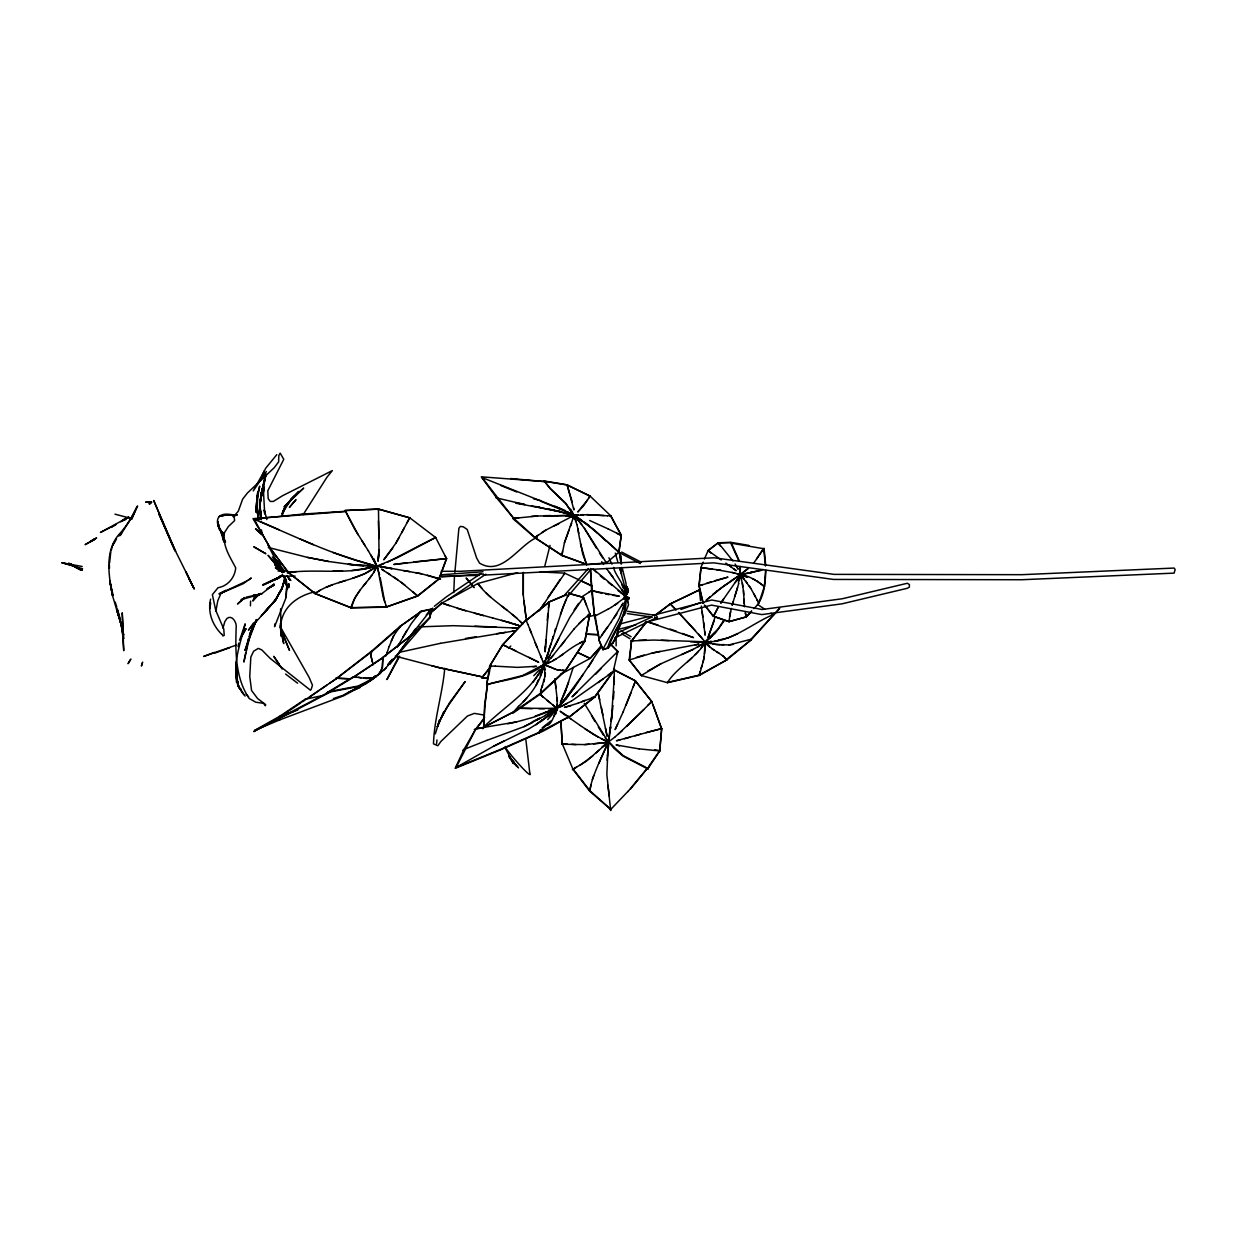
<?xml version="1.0" encoding="UTF-8"?>
<svg xmlns="http://www.w3.org/2000/svg" width="1237" height="1237" viewBox="0 0 1237 1237"><rect width="100%" height="100%" fill="white"/><g stroke="black" fill="none" stroke-linecap="round" stroke-linejoin="round"><path stroke-width="1.5" d="M378.986 549.877L378.027 561.304L379.001 549.877L378.491 509.041L345.077 510.51L354.555 528.879L365.302 546.012M705.987 642.173L705.214 641.477L718.094 629.03L724.062 619.892M704.348 604.986L713.409 616.335L728.964 621.639L730.557 611.758M751.725 611.078L746.313 616.892L729.088 621.67L729.026 620.526M612.995 705.616L611.233 721.14L614.325 676.701M614.279 683.984L614.232 669.758L635.493 680.907L651.713 701.534L661.609 728.732L653.059 705.059M667.547 682.685L699.307 675.433L703.683 659.615L705.879 642.374L716.393 644.57L729.072 644.956L750.921 639.282C789.747 597.842 788.835 597.796 751.338 639.653L750.921 639.282M699.353 675.417L699.833 671.505M740.221 572.839L740.02 566.67M625.118 601.878C625.891 619.242 611.758 631.999 607.707 647.879L613.196 642.792M670.469 603.811L699.353 589.941L700.513 600.625M726.753 660.156C722.717 653.584 710.687 649.982 705.662 642.544M258.811 519.679C255.843 508.747 256.94 497.027 259.693 486.172L256.739 500.32L258.177 519.648L256.739 500.32L257.837 491.414L255.719 512.133L256.585 502.006M699.307 591.162L699.353 589.941L670.361 603.872L676.144 609.965L670.268 603.95L655.486 614.897M250.415 605.836L250.601 601.074M280.598 608.836L281.278 636.344L280.227 625.412M274.815 623.943L274.583 626.649L286.149 597.378L286.829 586.353L284.031 576.349M627.762 599.404L627.731 597.456M584.22 703.265L608.248 741.813L606.857 774.532L610.691 810.591L610.568 809.276L589.833 790.613C591.116 778.784 601.522 756.828 608.264 742.648M732.165 572.422L740.128 574.633L740.36 566.5M629.138 598.801L627.53 600.161L629.092 598.151L625.597 596.389L628.566 604.707L624.407 615.176M557.083 697.962L557.176 707.981L573.829 688.592L601.63 646.302M613.598 567.427C615.237 576.705 629.849 589.322 623.463 598.754M484.61 705.631L483.667 727.82L484.873 706.018M557.392 704.023C557.083 714.46 542.285 718.218 536.069 724.727M523.282 572.484L523.266 595.09L526.39 620.479M545.455 646.131L545.13 651.621L549.135 601.955L566.407 594.487M625.257 604.924L625.303 596.791M236.839 677.01L235.741 669.805L236.731 676.531M523.328 572.484L523.297 595.09M545.13 651.621L545.842 639.854M607.135 760.245L607.583 755.034M286.103 597.425C285.608 591.456 289.195 580.617 283.675 576.365M613.459 698.766L613.939 691.297M607.475 755.405L608.991 742.03L614.124 748.431L623.061 756.085L648.064 769.074L648.946 766.136L659.769 750.673M764.42 586.493L765.548 570.551M765.904 570.412C765.115 583.555 764.373 599.357 753.766 608.666M378.429 510.433L378.537 509.056L409.694 517.762L435.64 537.492L446.572 558.707M622.35 568.417L626.061 583.617L625.597 596.389M661.718 728.547L659.738 750.936L661.625 728.84M740.113 574.726L740.128 572.746L740.143 574.556L736.927 573.581M547.249 620.34L547.79 614.062M626.463 589.848L625.52 596.079M740.685 574.942L763.229 569.515M378.491 558.428L378.816 554.717M541.157 689.334L540.785 693.88L540.615 691.189L545.13 675.928L544.079 664.949L548.424 660.573M545.115 675.943L545.393 672.851M606.053 540.476L618.902 552.212L621.206 535.389L610.707 515.798L621.268 535.204L618.887 552.228L593.141 528.972L574.169 515.535L586.833 514.685L607.413 515.783M210.599 599.125C207.507 612.145 212.238 624.592 221.438 634.086M454.458 576.303L453.763 592.616M454.86 572.484L458.896 528.276L460.442 526.374L463.334 526.823L467.215 529.467L476.662 558.073L479.523 563.098C502.207 577.014 519.231 544.419 537.229 537.368M614.155 670.052L614.341 668.629L614.155 670.052L635.524 680.922L623.232 711.723M703.25 603.177L699.137 585.735L701.023 567.52L698.936 585.75L703.018 603.3L703.729 602.605L703.018 603.3M704.471 653.863L704.966 642.591L693.292 649.363L661.115 663.681L641.323 675.495L629.169 660.094L631.535 640.998M109.583 562.99L110.789 551.888M608.388 741.705L612.238 713.177M548.408 607.846L549.166 601.955L566.546 594.796M436.568 743.669L437.001 739.958M489.744 666.588C491.043 670.933 485.275 683.783 487.502 684.958L484.842 705.956M266.032 474.018L264.27 482.6L265.924 474.297C263.017 488.986 257.281 503.83 261.316 518.952M543.692 664.455C528.23 678.278 506.35 679.113 487.316 684.587L484.595 705.569M610.691 726.676L608.743 741.752L615.377 736.711M608.697 741.179L609.346 735.953M261.517 492.295L259.94 505.098L261.239 518.226M562.448 551.47L561.954 555.552L586.601 564.412L562.108 555.351L534.817 537.631L561.923 555.537L564.412 542.888L573.535 516.989L573.164 518.659M617.51 631.581L616.985 635.246L612.671 642.73M622.366 619.474L617.325 633.174L617.572 636.034L618.639 627.917M264.764 476.353C262.553 490.702 257.373 505.052 261.363 519.679M262.723 495.836L264.161 486.729L263.203 493.872L263.357 489.512L264.718 513.958L264.254 509.891L266.821 519.525M704.116 656.785L703.033 662.429M215.887 611.248L217.774 600.795L220.897 593.513L225.845 590.358L219.305 593.621M659.738 750.952L639.05 748.864M256.739 500.32L257.605 495.604L257.203 512.164L258.873 519.246M589.771 613.861L584.838 641.354L589.771 613.784L578.777 623.695M248.421 638.725L246.364 649.363M238.076 646.58L238.741 643.147M729.521 616.768L731.361 608.434M608.697 647.338C613.011 631.473 628.721 615.717 625.535 596.914M245.653 652.981L243.859 662.058L251.126 630.545L249.348 636.56L256.585 619.536M608.975 742.154L614.433 747.844M625.582 596.265L628.381 590.807L626.556 586.307M628.118 592.121L628.381 590.822M274.382 557.686L283.876 570.211L282.593 572.468L274.197 562.247L282.716 572.252M540.275 676.036L544.094 664.918L545.1 669.897M738.613 583.725C736.525 564.892 761.281 584.204 764.404 586.539L758.869 602.991L750.828 588.441L741.767 576.102L744.164 578.947M590.219 788.928L591.085 784.722M739.339 580.818L740.19 574.896M543.399 667.377L543.677 664.671M589.616 791.123L610.645 809.276M560.856 721.14L562.232 744.241L584.823 744.597L608.032 742.324L586.199 761.312L572.406 769.615L576.566 767.11M562.232 744.241L560.918 720.738M621.02 562.866L619.397 553.341M620.046 556.604L620.835 555.66L621.453 563.917M557.671 708.028L571.355 701.116M617.217 654.017L617.804 651.528L612.006 645.59M555.939 713.811L556.975 708.615L557.377 709.961C556.866 704.471 552.707 726.351 546.507 725.253C522.571 745.262 564.505 717.924 569.035 717.182M430.801 609.269L432.13 608.944C434.914 604.908 428.713 616.15 430.043 617.68L412.385 634.844L429.857 617.449M543.352 667.269C539.92 682.778 529.977 695.828 518.504 706.404M111.268 550.31L112.072 547.079M544.837 565.958L550.017 545.393M282.562 575.004L274.181 580.23L262.971 584.977L282.593 575.483L275.696 579.504L282.562 575.143L277.49 578.823M647.755 705.384L651.713 701.534L635.493 681.262M385.867 605.589L386.593 607.166L351.184 607.831C354.509 591.719 370.389 581.065 376.96 566.546M539.27 732.892L540.461 729.675M351.184 607.831L354.864 598.136L360.23 589.941M714.043 621.129L708.028 637.565L715.156 616.923M604.383 745.184L602.233 746.901M607.259 744.365L601.12 758.281M556.341 710.069L554.161 716.115M543.708 682.221L544.543 679.206M661.609 728.732L645.853 732.629M222.969 628.195L224.825 621.608L226.959 618.423C231.922 614.712 235.942 621.515 236.236 625.86C235.339 650.322 234.937 677.474 249.194 698.488L255.781 702.214L263.589 703.312L265.367 705.755L265.646 704.611L257.605 698.549L251.559 690.493L249.75 676.484L250.833 657.033L253.631 651.234L258.27 648.389L261.765 649.873L270.13 658.362L310.441 690.231L311.198 689.303L312.482 685.205L309.111 677.35L280.505 627.097C281.402 607.924 296.648 596.002 314.662 591.889M264.13 483.342C260.064 494.553 259.151 506.675 261.239 518.396M732.242 605.109L733.185 601.785M732.18 605.079L738.675 583.74M283.18 576.365L285.005 577.741L282.051 588.101L275.403 600.1L261.595 615.547L275.635 599.775L282.113 587.884M623.17 608.666L624.237 604.939L619.273 618.407L602.79 649.58L608.403 648.064M601.275 757.724L599.064 763.043M142.58 662.12L141.405 666.032L142.518 662.676M737.592 587.56L734.67 596.791M554.64 631.705L555.537 628.721M553.465 636.699L562.974 607.243L568.881 593.42L583.462 597.425L589.879 614.093L588.255 614.712M573.21 667.377L566.237 689.009L560.407 702.724L568.649 682.144M282.577 575.762L285.206 577.895L282.005 588.518L275.093 600.78L248.451 630.174L253.585 622.814M373.589 572.716L376.574 565.696L368.332 550.759M285.237 577.911L281.99 588.58L275.016 600.842L281.99 588.58L285.098 577.803M427.229 575.159L440.588 579.194L421.523 573.798L377.471 565.897L397.232 557.763L435.687 537.585M435.316 733.835L439.676 719.748L437.388 726.691L443.944 711.615L437.388 726.691M552.181 639.73L553.279 636.174M553.465 636.699L544.234 664.037L542.641 660.697M248.807 638.307L244.988 650.476L256.538 619.66M387.258 652.177L386.114 655.796L389.083 646.58M564.412 542.888L568.943 530.256M549.305 649.997L546.507 658.409M592.322 779.681L593.729 775.522M249.503 635.045L251.157 630.267M560.438 614.418L565.819 600.146M569.035 593.729L569.391 592.801L568.881 593.42M439.15 578.901L446.572 558.737L445.134 555.861M701.054 668.243L702.152 665.259M240.334 638.106L245.189 623.85C239.854 646.332 227.02 676.794 245.127 696.075M282.051 515.875L284.726 508.67M438.996 578.715L446.495 558.583L393.814 564.474L406.958 562.789M633.282 686.721L634.983 682.236M389.176 646.518L393.644 635.787L400.371 626.108L421.461 611.573L429.471 609.594M541.899 687.293L542.796 684.927M563.964 694.916L566.221 689.009M249.348 636.56L255.873 621.098M486.744 685.035L489.636 666.233L502.609 644.864M570.412 526.483L571.664 523.236M630.978 692.859L625.953 705.276M134.709 511.67L131.617 519.231L137.601 505.979L130.302 519.602L120.144 535.575L121.582 532.838L118.814 536.038M481.966 677.598L490.795 666.65L481.75 677.969L486.636 677.876L482.013 677.489M262.151 476.106L265.568 468.39L276.794 454.659M544.187 663.913L545.13 660.867M712.466 569.097L700.822 567.567L703.265 562.139M704.379 559.093L708.136 550.604L721.279 559.974M262.198 476.013L264.409 470.787L253.245 490.919L266.388 471.544M623.247 711.723L615.098 729.598L617.65 724.248M112.753 545.563L114.221 542.332M486.852 740.36L463.983 749.452L455.154 768.332L500.042 750.055M647.755 768.935L659.708 751.014M542.007 719.733L542.455 720.537L528.586 729.088L493.455 746.298L456.113 767.497L475.425 729.644L483.744 719.331M391.248 641.044L393.737 635.725M136.828 506.984C132.189 517.391 125.958 527.024 118.195 535.358C104.681 552.027 108.779 576.473 112.613 595.847L109.753 580.818L112.567 595.817L120.453 622.52L117.515 610.197L123.654 635.091L121.303 625.505L123.313 637.782L122.138 627.453L123.746 650.677L122.231 612.81L123.638 638.787L121.365 623.587M284.68 508.299L281.82 514.082L291.221 499.052L298.766 491.445L284.031 507L303.699 488.074L291.221 499.052L286.365 505.562M621.67 606.006L623.123 603.084L610.862 622.474M549.862 655.625L547.852 658.965L569.994 617.062L583.477 597.44L568.943 593.404M558.784 638.648L552.29 651.234M607.089 744.983L608.248 742.757M251.714 628.674L252.487 627.19M412.091 634.689L382.898 657.419L382.372 667.408L379.527 674.026L382.357 667.423L382.851 657.45L412.184 634.612L409.091 638.555M398.932 656.321L386.918 679.561L399.659 656.306M274.846 558.938L283.072 571.138L277.073 560.717L282.794 571.772L283.876 570.211M255.611 621.391L256.337 620.015L253.26 625.752M392.794 548.084L383.764 559.82L395.917 543.12L409.787 517.808M114.917 541.899L116.556 538.806M401.654 532.9L404.329 527.828M536.116 685.422L538.157 680.118M542.115 667.16L543.213 664.284L543.971 665.027M765.765 565.665L764.049 548.254L753.565 563.314M406.988 522.725L409.03 518.952M641.446 675.603L667.423 682.669C676.469 667.81 695.488 658.393 705.152 642.652L700.652 648.667M607.367 515.705L610.661 515.721L590.049 496.037L583.849 505.423L577.772 511.994L587.544 499.949M284.495 508.5L282.701 511.762L287.139 504.031L293.293 497.289M463.983 749.421L475.456 729.583L474.235 729.598L475.472 729.567L484.657 717.445M398.778 644.245L397.185 647.028L411.272 623.618L419.853 612.485L421.276 611.171L432.146 608.96M539.007 673.639L543.615 665.027C532.482 690.339 503.351 707.208 483.373 727.402M240.705 637.967L246.039 628.643L239.437 640.178M395.902 543.105L398.855 537.987M130.504 659.507L128.045 663.712L130.936 659.043M613.227 642.745L617.541 635.354M724.588 620.201L715.388 633.019L705.925 641.941M402.829 637.179L406.927 630.298M495.187 666.125L489.651 666.14L502.67 644.786L525.926 620.201M597.316 533.085L584.606 522.524L574.138 515.659M303.173 514.623L326.877 477.358L332.351 470.601L282.546 495.728L273.331 501.433L270.238 501.449L268.182 498.635L267.81 490.749L283.768 459.283L280.134 453.129L278.804 455.603L278.634 461.88L274.227 467.694L247.385 493.037L242.638 499.16L238.324 511.144L233.716 516.525M625.443 596.249L627.592 593.265M588.688 498.109L590.049 496.037M540.971 608.31L564.814 573.226L578.576 579.674M544.543 602.883L539.332 610.862M588.24 667.315L592.755 660.202M112.49 545.455L114.484 542.347M572.515 513.185L565.773 503.645L549.986 488.476L544.017 480.745L550.14 488.29L565.912 503.444L573.551 515.334M548.146 597.193L560.253 579.38M621.206 535.374L608.202 528.91M533.193 681.943L538.945 673.516M723.645 598.77L720.738 603.208L739.37 576.442L735.134 582.612M756.534 558.985L762.286 550.326M574.107 610.119L578.576 603.378M584.653 641.029L565.294 670.856L584.792 641.431M583.369 674.057L563.577 700.869M605.821 540.832L597.378 532.977M625.706 595.213L625.041 596.188L622.891 594.007M613.969 618.113L616.907 613.815M610.862 622.458L598.801 639.637L603.223 649.672M409.184 638.493L396.644 655.796L383.532 670.5M406.2 642.745L396.567 655.857M601.522 635.323L607.738 626.772M581.684 701.75L594.889 697.003L613.135 671.877M591.441 697.714L594.811 696.663L613.073 671.598M408.535 638.385L431.929 608.619L429.904 617.387L389.655 664.053M410.653 635.524L415.771 628.551M550.759 658.254L573.953 629.154M560.98 645.838L565.123 640.364M369.245 578.7L371.734 575.406M563.546 574.664L564.814 573.288M641.709 675.696L629.525 660.295L631.566 640.936L646.534 621.546L693.478 637.627L682.484 633.468M559.773 704.595C564.087 702.972 570.412 692.936 573.659 688.066M565.757 699.06L569.206 694.019M376.357 676.005L375.259 677.227L376.512 676.036M416.065 617.155L419.869 612.485M543.816 664.284L543.259 662.615M647.137 768.486L627.963 791.572M363.276 586.075L366.353 582.333M579.612 538.435L582.751 554.161L586.694 564.412M630.545 788.943L647.028 768.826M553.016 713.641L547.651 719.594M392.253 659.29L387.954 664.609L392.315 659.429M258.177 594.518L252.796 600.981L259.028 593.791M286.536 505.5L294.514 495.929M565.278 594.317L588.364 568.525M567.335 596.93L591.023 569.283M426.27 614.975L430.399 610.057M624.438 597.61L625.273 596.621M400.262 626.185L371.394 651.404L370.961 655.873L373.203 664.748M389.655 664.223L393.18 660.141M371.626 651.126L370.992 655.842L372.213 661.749M262.043 615.114L275.635 599.775L261.27 615.902M576.519 516.788L581.529 520.035M553.542 655.053L548.455 660.62M571.077 515.597L573.396 515.18M573.937 629.092L584.111 618.531M590.235 658.347L600.563 646.781L590.235 658.347L578.73 653.043L590.142 658.44L560.547 674.32M746.359 616.861L751.431 611.248M539.471 669.774L533.781 675.68M695.302 654.543L698.333 651.311M523.313 701.626L527.055 697.622M483.636 727.82L482.817 728.686L483.404 727.418L513.417 712.033L518.473 706.404M560.778 703.915L562.711 702.43M577.524 691.9L572.035 696.848L617.789 651.451L613.181 671.799M610.506 809.663L628.118 791.216M595.631 674.227L601.337 668.367M709.729 638.091L712.048 635.71M544.203 481.549L510.742 478.549M643.781 709.605L618.407 733.974M608.233 647.26L612.655 642.776M257.899 594.951L253.338 599.558L260.636 593.466L254.018 597.378L261.223 593.544L254.095 596.621L261.595 593.667L253.972 596.048L261.718 593.775L253.678 595.677L261.625 593.868L274.166 584.019L267.393 588.812L274.258 585.055L266.883 588.998M557.516 707.75L560.036 705.26M508.562 648.234L510.773 646.054M557.346 707.363L559.882 704.858M618.902 552.212L620.077 552.784L619.026 552.104M386.361 667.748L376.682 675.897M626.633 726.506L651.775 701.611M376.264 676.222L369.337 681.355L375.414 675.99M381.785 671.196L376.914 675.711L381.182 672.526M570.582 513.881L573.597 514.762M381.707 671.072L379.836 673.052L379.357 672.232M570.551 514.623L578.328 514.855M565.819 515.783L573.226 515.365M570.891 517.298L572.329 516.277L545.625 530.24L535.049 537.476M596.311 752.792L599.45 749.854M623.448 598.677L611.279 607.444M540.724 693.756L565.216 670.933M540.476 693.323L565.031 670.516M550.774 720.985L542.223 727.789M399.412 626.989L421.214 611.202M244.586 597.548L237.489 604.027L244.338 598.151L241.014 599.729L261.625 593.868L246.225 597.162M376.203 676.129L370.806 680.427M687.664 661.764L691.715 658.115M568.03 512.334L573.087 515.087M706.265 600.239L721.403 587.9L740.159 574.865M706.265 600.208L709.806 597.038M622.35 730.572L615.315 736.649M375.785 675.897L370.265 680.999L358.483 686.535L331.887 691.653L326.444 693.679L353.504 677.196M556.897 708.816L553.728 711.321L553.356 710.533M567.752 513.881L573.257 515.056M371.904 651.528L400.51 626.587M544.388 664.145L546.352 662.491M565.912 515.69L571.339 515.334M602.079 747.395L608.202 742.169M441.841 603.13L429.208 613.985L441.949 603.146M619.01 552.135L606.47 562.912L586.539 564.582M564.304 512.922L573.118 515.195M540.801 501.248L570.86 513.618L564.69 510.742M550.372 713.146L542.394 720.398M592.91 755.869L579.797 765.44M740.499 574.324L747.89 568.587M748.431 568.309L740.638 574.54L761.203 570.427M726.428 659.537L751.338 639.653M726.846 659.847L751.261 639.745M438.934 578.808L417.534 595.878L386.547 606.934L383.145 596.976L377.409 566.36M439.089 578.978L417.704 596.048L386.547 606.934M594.595 616.505L599.187 639.684L595.167 615.84M560.454 508.732L482.09 477.575L513.541 518.148L534.925 537.384M559.789 511.747L570.783 514.406M590.343 570.35L594.58 616.304L607.831 609.284M549.182 602.295L526.204 620.325L549.073 602.002M717.383 590.93L712.929 594.27M434.342 606.285L446.418 596.837L480.977 573.489M594.827 697.08L569.159 717.104L560.16 711.213L565.123 715.11M594.719 696.771L569.159 717.104M708.167 550.542L718.233 542.765L730.974 542.363L748.926 545.409M571.339 701.193L613.212 671.722M711.074 553.109L707.92 550.697L718.233 542.765L732.938 560.964M598.229 682.623L603.239 678.773M705.662 641.802L653.739 640.055L631.581 640.905L646.827 621.685M302.354 701.858L336.309 678.665L371.765 651.636M740.344 574.679L741.968 573.551M336.356 678.634L371.533 651.219M538.064 535.188L534.817 537.631M351.03 607.8L315.11 593.636C332.366 580.431 358.792 580.926 376.342 566.484L364.637 573.782L352.483 578.313M376.048 676.376L365.255 684.293L364.652 683.473M372.662 566.917C347.21 574.865 314.306 568.633 288.515 572.576L314.956 593.544L320.228 590.188M608.14 675.031L611.836 672.248M724.867 585.287L716.795 591.24M554.856 506.211L565.062 510.433M655.765 615.052L670.268 603.95M248.111 580.277L251.25 578.004L243.241 583.694L220.372 593.497M372.322 678.866L358.235 686.009L331.47 691.158L327.542 692.241L326.738 693.601M553.774 510.324L560.129 511.484L515.783 503.212M366.214 682.762L368.966 680.814M372.894 678.541L375.816 676.515M550.341 662.011L544.388 664.47C559.449 659.97 570.582 645.389 584.838 641.307M559.696 656.6L563.376 653.986M725.052 585.194L732.644 579.937M372.584 678.077L375.507 676.02M375.723 676.376L369.26 680.35M540.631 693.833L513.154 713.053L513.448 712.033L483.451 727.418M513.51 712.002L540.368 693.416M309.466 697.019L319.486 690.169M320.924 689.195L326.645 685.267M329.506 683.319L336.201 678.742M556.573 515.783L569.02 515.458M448.289 599.558L485.878 574.169M541.141 666.032L522.493 675.603L486.589 684.463M732.072 580.215L738.412 576.025M738.783 575.823L740.066 574.942M283.258 714.677L300.761 702.925M279.608 716.347L305.137 699.245L324.481 695.163M704.904 642.544L697.204 647.291M534.74 537.569L512.736 518.473L513.602 518.21L496.965 498.295L481.301 476.833L544.11 481.533M614.603 605.372L617.665 603.331M543.46 664.764L536.038 669.294M718.032 542.904L731.082 542.595M382.944 657.837L353.627 677.118L382.759 657.512M550.341 515.829L556.696 515.705M546.769 508.824L554.176 510.077M581.606 597.007L591.379 590.698L588.673 592.415M543.723 516.015L550.496 515.736M556.387 708.94L549.645 713.084L556.093 708.414M533.441 498.743L541.358 500.877M375.893 676.222L373.466 677.273M279.778 719.857L343.685 695.797L365.147 684.154M746.313 616.892L745.292 612.655L746.298 616.892L729.351 621.5M728.964 621.639L713.718 616.242M353.318 676.825L326.429 692.998M539.27 507.417L564.412 512.829M541.698 532.637L545.625 530.24M95.079 538.822L90.162 541.775L96.61 537.909M371.224 679.237L373.698 677.613M93.966 539.409L90.858 541.249L94.198 539.317M713.672 616.212L718.001 607.614L713.424 616.351L705.554 606.084M647.616 671.181L661.068 663.62M115.814 524.581L110.943 527.426L115.984 524.473M531.57 506.072L539.78 507.108M282.577 575.329L262.832 584.962L282.624 575.592L274.181 580.215M96.378 538.018L85.121 544.667L94.832 539.347M359.952 686.674L365.348 683.365M552.954 660.635L556.14 658.826M545.301 715.604L523.993 726.66L486.868 740.375M708.461 641.864C732.582 641.493 753.519 622.505 773.125 614.712M699.013 675.124L726.753 659.909L699.431 675.387M292.659 711.94L254.667 730.371L279.562 716.378L297.792 710.007M758.853 603.037L756.982 600.069M280.026 716.857L253.678 731.577L326.8 693.215M607.831 609.377L611.279 607.367M283.397 572.143L284.464 572.097M741.752 575.545L747.287 577.153M246.472 581.174L220.14 593.497M465.73 610.815L441.918 603.068L477.714 583.555C489.898 599.883 508.886 609.346 522.71 624.113L520.298 621.453M111.237 526.931L100.475 532.436L128.416 517.174M292.736 711.893L327.032 693.601M353.426 690.308L359.812 687.71M568.896 716.826L539.038 732.304M347.442 692.859L357.029 688.189M567.149 703.513L560.531 706.806M352.514 690.354L356.936 688.081M532.049 721.975L539.44 718.218M496.934 498.217L496.052 497.831L524.627 504.464L516.478 502.902M536.626 719.949L539.564 718.45M618.392 632.478L651.884 617.031M614.712 637.983L656.893 617.495M493.486 746.298L504.48 740.793M219.119 594.007L223.139 591.997M737.762 633.607L728.454 637.797L718.249 640.163M579.875 642.946L583.431 641.199M749.869 572.886L752.637 572.267M747.535 573.334L750.318 572.654M523.993 726.66L532.42 722.563M693.246 649.317L681.711 654.543M254.667 730.371L279.778 719.857M343.144 695.148L351.679 690.787M629.154 660.017L652.115 653.09L699.044 644.121L695.287 644.987M554.3 525.849L558.753 523.823M435.563 537.353L387.459 562.186M731.345 543.028L739.262 560.809M305.23 699.168L306.668 698.534M500.165 750.009L539.069 732.783M499.98 749.622L538.93 732.428M120.669 521.736L125.911 519.447M584.993 700.389L578.205 703.142M476.956 728.562L516.525 721.913L533.518 717.228L556.341 708.693L545.146 715.28M535.018 716.192L556.155 708.275M556.294 708.585L549.723 710.61M326.011 587.374L332.196 584.915M341.567 695.782L333.371 698.58M214.279 652.409L203.626 656.46L236.159 645.157M499.856 749.668L456.144 767.497M336.047 678.185L350.025 678.819L336 678.216M578.189 703.157L564.459 707.378L570.891 705.708M464.277 749.885L462.901 750.395L463.983 749.452M380.532 564.938L383.795 563.747M680.922 609.439L700.358 602.605M214.202 653.291L229.634 647.74M765.409 565.804L763.755 548.733L731.129 543.151M702.709 584.575L698.936 585.828L727.944 577.122L715.032 580.632M353.426 676.747L366.477 678.51L374.641 677.737L363.833 678.216M232.85 516.602L237.365 514.824L233.886 515.18L234.643 520.591L228.335 526.591L224.438 532.699C222.366 546.166 230.144 557.006 235.71 567.86C234.891 577.524 227.886 586.06 218.037 587.714L212.377 594.626L215.686 610.228L223.758 628.968L224.222 635.292L222.969 636.019L222.119 634.303M706.729 583.215L710.827 581.9M475.194 729.134L482.77 727.758M338.752 582.673L345.633 580.493M376.11 566.33L361.915 569.221M636.467 657.357L644.214 655.053M348.772 564.474L375.955 566.082L364.807 568.834M620 739.912L616.428 740.762L661.702 728.469M635.076 735.768L640.503 734.19M624.546 738.705L629.695 737.283M517.561 572.638L477.899 583.477L481.92 588.255M587.498 617.062L595.677 614.851M619.629 624.067L649.131 616.382M652.811 615.407L711.801 600.022L762.116 609.501L842.211 598.77L907.417 583.245L909.411 584.653L909.35 587.173L907.278 588.286L842.041 603.826L761.791 614.588L711.522 605.109L645.235 622.412M617.619 629.618L636.019 624.809M667.13 682.468L698.89 675.186M399.628 652.255L440.403 643.333M507.696 723.8L516.54 721.898M652.115 653.09L660.156 651.389M750.411 572.623L753.024 572.097M440.418 643.348L515.705 630.684L512.195 631.272M252.75 595.615L261.347 593.992L253.245 595.523M714.677 641.137L718.651 640.426M740.468 574.803L741.953 574.556M465.529 638.447L476.137 636.761M740.391 574.339L740.128 568.943M496.686 633.7L505.469 632.37M631.566 640.936L633.189 640.689M562.325 743.824L567.087 743.947M440.99 574.803L483.048 571.726M441.594 576.968L483.358 573.922M490.965 665.985L489.775 666.511M514.577 518.288L537.507 515.999L566.113 515.52M518.891 517.731L513.324 518.365M532.992 666.789L536.549 666.31L517.592 667.377L495.171 666.155M608.032 742.324L593.528 743.854M413.947 561.907L446.495 558.583M729.072 644.956L732.953 644.477M705.863 642.111L711.445 641.632L710.687 641.137M301.998 514.175L254.064 519.014L269.975 547.914L288.128 572.19M271.954 550.712L252.997 518.659L345.247 511.53M351.524 570.551L369.198 567.953M584.807 744.581L589.183 744.241M378.537 509.196L345.077 510.51M302.122 514.128L345.092 511.314M531.06 516.432L537.523 516.015M296.354 571.618L288.206 572.283L314.724 593.312M419.266 626.881L453.36 625.675L517.437 628.025L512.01 627.7M479.461 575.36L441.068 576.349M483.311 575.143L713.61 562.835L833.475 579.442L1021.808 579.736L1174.114 573.118L1175.15 569.499L1174.129 568.061L1021.917 574.679L833.939 574.37L713.965 557.763L460.35 571.308L441.161 571.278M568.834 515.628L571.169 515.504M638.725 640.333L646.209 640.039M580.679 514.747L583.447 514.669M609.748 515.86L610.583 515.844M376.574 565.696L377.44 565.881M544.203 515.721L550.79 515.566M332.985 571.169L342.525 570.984M350.999 607.645L386.3 607.011M548.563 708.77L556.542 708.43L518.597 708.244L532.266 708.708M368.1 565.742L376.017 566.144M269.635 547.543L268.352 547.481L307.58 557.408L328.625 561.49L357.168 565.386L375.801 565.897M701.611 641.972L704.703 642.189M538.76 708.77L544.388 708.77M278.016 571.015L287.618 571.03M279.748 576.086L295.117 576.117M551.841 667.64L544.265 664.717L556.588 669.634L565.324 670.825M586.802 514.623L604.213 515.52M233.422 515.025C214.805 510.742 214.295 522.988 222.521 533.796M690.478 641.802L701.997 642.204M721.588 644.709L724.217 644.601M474.745 626.231L496.022 627.004M562.448 670.052L565.108 670.439M699.06 642.25L694.56 641.632M661.362 640.256L669.14 640.627M540.121 571.927L564.551 573.133M501.418 620.309L519.324 625.752L509.149 622.427M560.175 670.021L556.588 669.634M571.68 744.349L576.086 744.643M353.535 564.721L363.539 565.912M712.991 644.09L720.15 644.678M654.589 749.9L659.8 750.581M441.949 603.053L449.51 605.728M639.034 748.88L616.072 744.937L619.521 745.849M628.102 598.043C630.947 597.95 623.835 595.863 626.37 596.605M628.025 597.486L629.092 598.151M627.592 611.31L654.203 615.176M627.329 613.598L652.054 617.093M355.777 676.84L353.581 677.149M720.661 570.211L700.822 567.628M624.097 595.167L625.257 596.249M625.257 597.718L626.293 597.858M612.825 595.306L619.304 596.141L591.564 590.621L594.58 616.304M716.517 569.685L734.84 573.009M625.443 595.183L626.262 595.306M377.455 566.221L391.974 568.773M621.221 592.6L624.268 595.198L620.417 592.461M380.238 566.469L391.804 568.525M403.633 570.613L409.741 571.587M618.113 590.621L621.376 592.616L593.018 568.912L596.528 572.453M620.278 555.583L619.953 553.434M82.199 566.5L61.85 562.696L69.411 564.644M358.39 677.304L361.096 677.799M328.625 561.49L307.58 557.408M605.434 593.976L609.161 594.672M415.74 572.638L421.523 573.798M543.986 481.255L566.886 484.95L589.833 496.083M284.804 576.89L286.798 586.353L284.804 576.844M601.785 593.219L591.564 590.59L590.637 568.51M61.85 562.696L82.601 568.819M514.917 624.206L519.339 625.767M544.172 480.977L567.01 484.78L589.941 495.96M576.999 524.72L573.597 515.365M710.301 643.611L705.77 642.312M457.365 608.357L492.79 618.005M254.265 519.324C293.2 535.296 333.665 555.861 376.002 565.866M474.467 613.227L483.621 615.639M492.774 618.021L509.227 622.427M395.283 656.12L437.697 667.253M431.589 665.707L437.651 667.3M372.801 565.093L358.761 560.887M114.995 514.159L131.168 518.473M564.613 512.659L568.046 513.618M378.677 509.211L409.818 517.932M526.39 621.02L526.003 620.108L502.701 644.755L538.729 662.259L528.787 657.311M502.67 644.786L506.938 646.58M647.801 621.871L658.099 625.041M747.612 576.999L740.777 574.803M565.943 715.465L566.824 715.744M670.129 629.061L676.345 631.241M740.7 574.834L742.138 575.344M332.768 552.398L359.008 561.134M314.878 593.404L350.844 607.614M81.627 569.221L71.916 565.309L81.982 570.118M500.784 485.492L516.726 491.955M764.404 586.539L757.075 580.957M589.647 520.483L608.202 528.926M567.814 716.068L568.989 716.78M299.972 538.945L313.363 544.728M482.971 714.878L474.359 713.378L467.462 716.007L440.913 741.442L437.836 745.741L433.491 743.854C434.187 718.836 442.614 693.107 444.763 668.258M260.157 521.519L278.851 529.683M553.496 668.397L555.042 669.093M752.606 578.7L754.941 579.766M80.807 569.298L72.241 565.34L80.436 569.685M580.292 580.478L591.904 585.921M580.308 580.524L591.92 585.967M82.059 570.133L73.122 565.479L76.88 567.938M511.329 648.698L515.721 650.817M616.846 533.286L620.077 534.91M288.499 578.916L290.664 580.385L287.046 575.87M601.29 738.814L608.063 742.076L594.162 734.809L580.323 725.547M621.685 552.073L641.199 562.201M620.835 553.434L640.333 563.562M621.051 630.855L631.086 636.73M621.716 633.808L629.973 638.725M607.707 647.879L602.806 649.595L598.816 639.715M80.56 569.638L68.607 563.191L79.153 569.159M598.136 737.066L585.07 728.902M281.773 571.54L275.403 567.829L283.01 572.515L274.83 564.721L282.639 572.576L268.058 555.305L282.624 572.375M574.355 515.427L576.566 516.741M716.64 651.744L718.913 653.151M80.39 569.979L70.88 564.134L76.679 567.829M384.011 570.644L381.599 569.144L401.406 582.426L417.704 596.048L413.065 591.982M568.139 717.213L570.659 718.759M386.825 572.437L390.258 574.648M707.688 645.08L709.682 646.858M757.693 604.506L764.698 609.161M770.945 613.181L773.527 614.944M570.659 718.79L580.323 725.531M725.856 563.113L736.17 570.69L734.082 569.005M711.662 648.451L714.089 650.136M709.28 646.564L705.554 642.482M394.015 577.122L397.711 579.705M297.622 683.211L285.592 674.041M728.129 564.66L731.314 566.948M501.542 606.068L507.124 610.305M608.248 582.364L612.238 585.441M584.73 522.37L588.75 525.4M401.376 582.426L405.056 585.333M543.43 697.405L539.595 694.019L556.805 708.198L552.537 704.719M547.032 700.374L550.156 702.832M512.427 614.48L517.004 618.284M600.27 575.854L604.182 579.132M722.547 655.517L723.892 656.661M647.817 768.378L623.185 755.606L610.521 743.994M262.708 535.405L255.58 528.771L261.595 534.399M486.187 592.956L490.888 597.44M239.607 688.793L237.519 684.649L239.359 687.463M241.2 689.504L238.71 687.061L237.72 681.788M246.163 694.39L248.637 696.848M348.308 563.995L356.921 565.108M609.98 643.704L617.789 651.451M726.366 659.584L724.99 657.945M678.587 612.47L702.477 638.833M678.495 612.547L695.55 630.777M623.603 595.09L624.577 596.141M240.999 689.627L238.71 687.061L237.705 681.587M287.664 576.906L290.138 579.782M605.481 561.768L606.47 562.912L584.436 528.385L575.885 517.236L581.715 524.426M287.479 576.705L290.664 580.385M698.58 634.117L705.075 641.972M473.477 586.647L466.117 578.019L474.266 587.637M705.26 642.281L706.404 643.657M718.465 543.77L720.351 546.058M514.128 762.564L509.752 757.23L514.298 762.92M516.2 765.1L518.519 767.914M511.097 758.869L508.902 756.085L516.216 765.935M513.309 761.636L517.715 767.203M219.49 529.096L218.068 523.05L219.49 529.096L224.268 535.173L218.779 527.843L218.037 521.612L218.779 527.843L222.444 532.838M573.226 769.167L589.755 790.567M573.118 769.569L589.585 790.984M606.455 568.448L623.463 592.136L622.01 589.678M609.424 572.453L613.351 577.586M608.187 741.86L605.233 737.731M272.295 551.068L288.437 572.499M283.474 576.581L286.211 580.988L283.984 576.906M745.617 580.864L747.303 583.199M505.222 746.483C503.907 747.859 534.446 782.975 529.761 772.738L525.895 739.865M601.708 561.706L603.579 564.428M279.175 664.192L273.764 656.321L282.16 669.031M599.419 553.001L602.806 558.026M241.2 690.292L243.967 694.529M626.571 586.323L628.241 589.4M603.409 735.087L598.291 726.969M749.096 585.781L750.828 588.441M361.652 540.322L368.471 551.006M584.421 528.385L596.296 547.976M508.763 756.24L513.525 763.693L505.129 747.736M735.087 564.026L738.133 569.175L736.865 566.84M277.165 563.546L279.918 568.03M280.01 568.154L267.934 544.976M625.427 596.698L628.195 602.434M358.204 534.91L345.309 510.742M624.917 596.621L625.597 597.765M272.356 556.928L275.851 562.789M591.487 715.558L594.951 721.527M654.79 617.387L655.826 618.917L657.404 618.021L656.862 616.088M570.659 509.118L573.782 514.808M370.976 555.073L375.445 563.423M545.625 712.234L549.97 711.136M221.748 532.266L217.867 524.674L225.521 542.208L220.279 530.008L223.866 541.497L222.32 531.647L223.804 541.899M189.199 579.148L194.116 588.812L186.091 572.205L194.116 588.812M753.967 594.038L755.436 596.976M611.99 564.242L608.913 557.81M189.648 579.55L171.928 543.893L153.682 500.459L175.623 551.269M586.462 564.598L580.493 543.662M373.76 558.614L376.806 565.68M545.285 661.269L546.197 657.62M562.356 743.963L573.056 769.476M574.045 515.535L576.256 521.674M526.112 620.046L527.72 624.314M527.812 624.252L542.579 660.759M281.232 630.669L289.489 650.384L280.211 627.159M535.142 642.714L537.059 647.353M540.554 655.486L541.76 658.424M377.007 566.546L379.558 574.772M529.637 628.752L531.462 633.313M621.732 584.312L623.247 588.132M282.794 571.772L278.851 561.814L280.722 567.087M547.775 654.744L547.465 653.956M583.369 597.115L586.554 605.419M738.891 560.995L730.696 542.842M549.012 649.224L551.083 643.271M543.893 664.532L544.388 666.094M115.211 602.094L116.804 607.166M621.623 574.107L619.814 568.309L624.128 584.312L625.458 595.987L624.252 591.1M617.897 562.294L615.315 553.155M572.267 502.036L567.072 484.796L573.922 509.891L573.628 507.665M384.707 601.723L380.223 577.818M117.329 608.851L120.499 619.969M654.806 616.861L655.1 617.912M741.504 578.375L741.04 576.612L743.437 590.59L744.519 606.748M599.775 699.817L597.966 692.333L607.12 736.278L605.496 728.16M261.347 529.853L262.6 535.157M281.603 634.488L283.721 643.611L280.32 623.603M109.768 580.586L113.108 595.337M577.076 524.704L579.519 538.435M601.414 707.471L602.929 714.986M577.911 528.725L578.777 533.394M237.04 677.922L235.695 670.624L236.808 677.459M257.172 508.268L259.167 519.617M237.643 682.592L238.2 686.009L237.659 682.407M742.432 583.184L742.958 586.632M701.302 606.037L702.863 617.016M702.09 611.495L705.136 635.199L704.827 631.829M525.957 616.753L523.87 600.966M703.621 622.397L704.301 627.453M624.855 588.085L625.412 593.667M555.197 681.819L555.985 687.803M554.794 678.742L557.439 701.364M607.924 785.356L609.238 796.056M235.741 669.805L236.855 679.082M261.394 519.401L259.878 506.381L261.27 493.501L263.852 483.992L261.44 492.805L259.94 505.655L261.332 518.736M236.963 679.391L235.865 668.877L236.654 682.855L235.989 662.089L237.55 682.484L236.143 666.078M743.422 590.59L743.746 594.858M621.716 567.412L621.964 570.891M620.294 555.66L620.866 563.825M743.994 599.311L744.257 603.78M378.909 538.59L378.445 520.839M109.382 564.845L109.459 568.34M616.057 636.931L616.15 645.822M288.979 584.328L288.809 587.56L288.638 583.617L287.556 588.224L288.979 584.328M210.367 604.228L210.074 608.527L210.491 602.574L210.367 604.228M610.475 727.418L609.856 732.227L610.506 727.433M288.453 585.101L286.597 589.4L288.453 585.101M446.603 707.92L441.145 717.955L449.773 702.43L465.158 681.556L446.603 707.92M294.793 500.985L289.365 507.448L296.014 499.593L294.793 500.985M151.223 502.176L149.352 504.263L151.78 502.176L148.95 503.243L151.223 502.176M128.772 517.159L122.432 520.236L128.725 517.205M219.382 516.417L226.541 514.855L234.442 515.102L225.752 514.917L226.541 514.855L219.382 516.417M288.484 572.561L287.216 572.808L288.515 572.576M630.916 641.106L631.875 641.137L630.916 641.106M150.636 502.16L145.92 502.083L150.636 502.16M598.476 634.674L587.328 634.241L598.461 634.689M624.917 596.914L624.917 596.914M476.523 675.649L437.774 667.361L482.074 676.84L476.523 675.649M264.965 553.233L253.771 546.739L265.878 553.789L264.965 553.233M281.046 569.778L277.351 564.428L281.031 569.778M175.035 550.666L158.692 513.448L175.035 550.666M120.762 622.397L116.649 609.717L120.762 622.397M625.412 599.342L625.303 596.976L625.396 599.342"/></g></svg>
